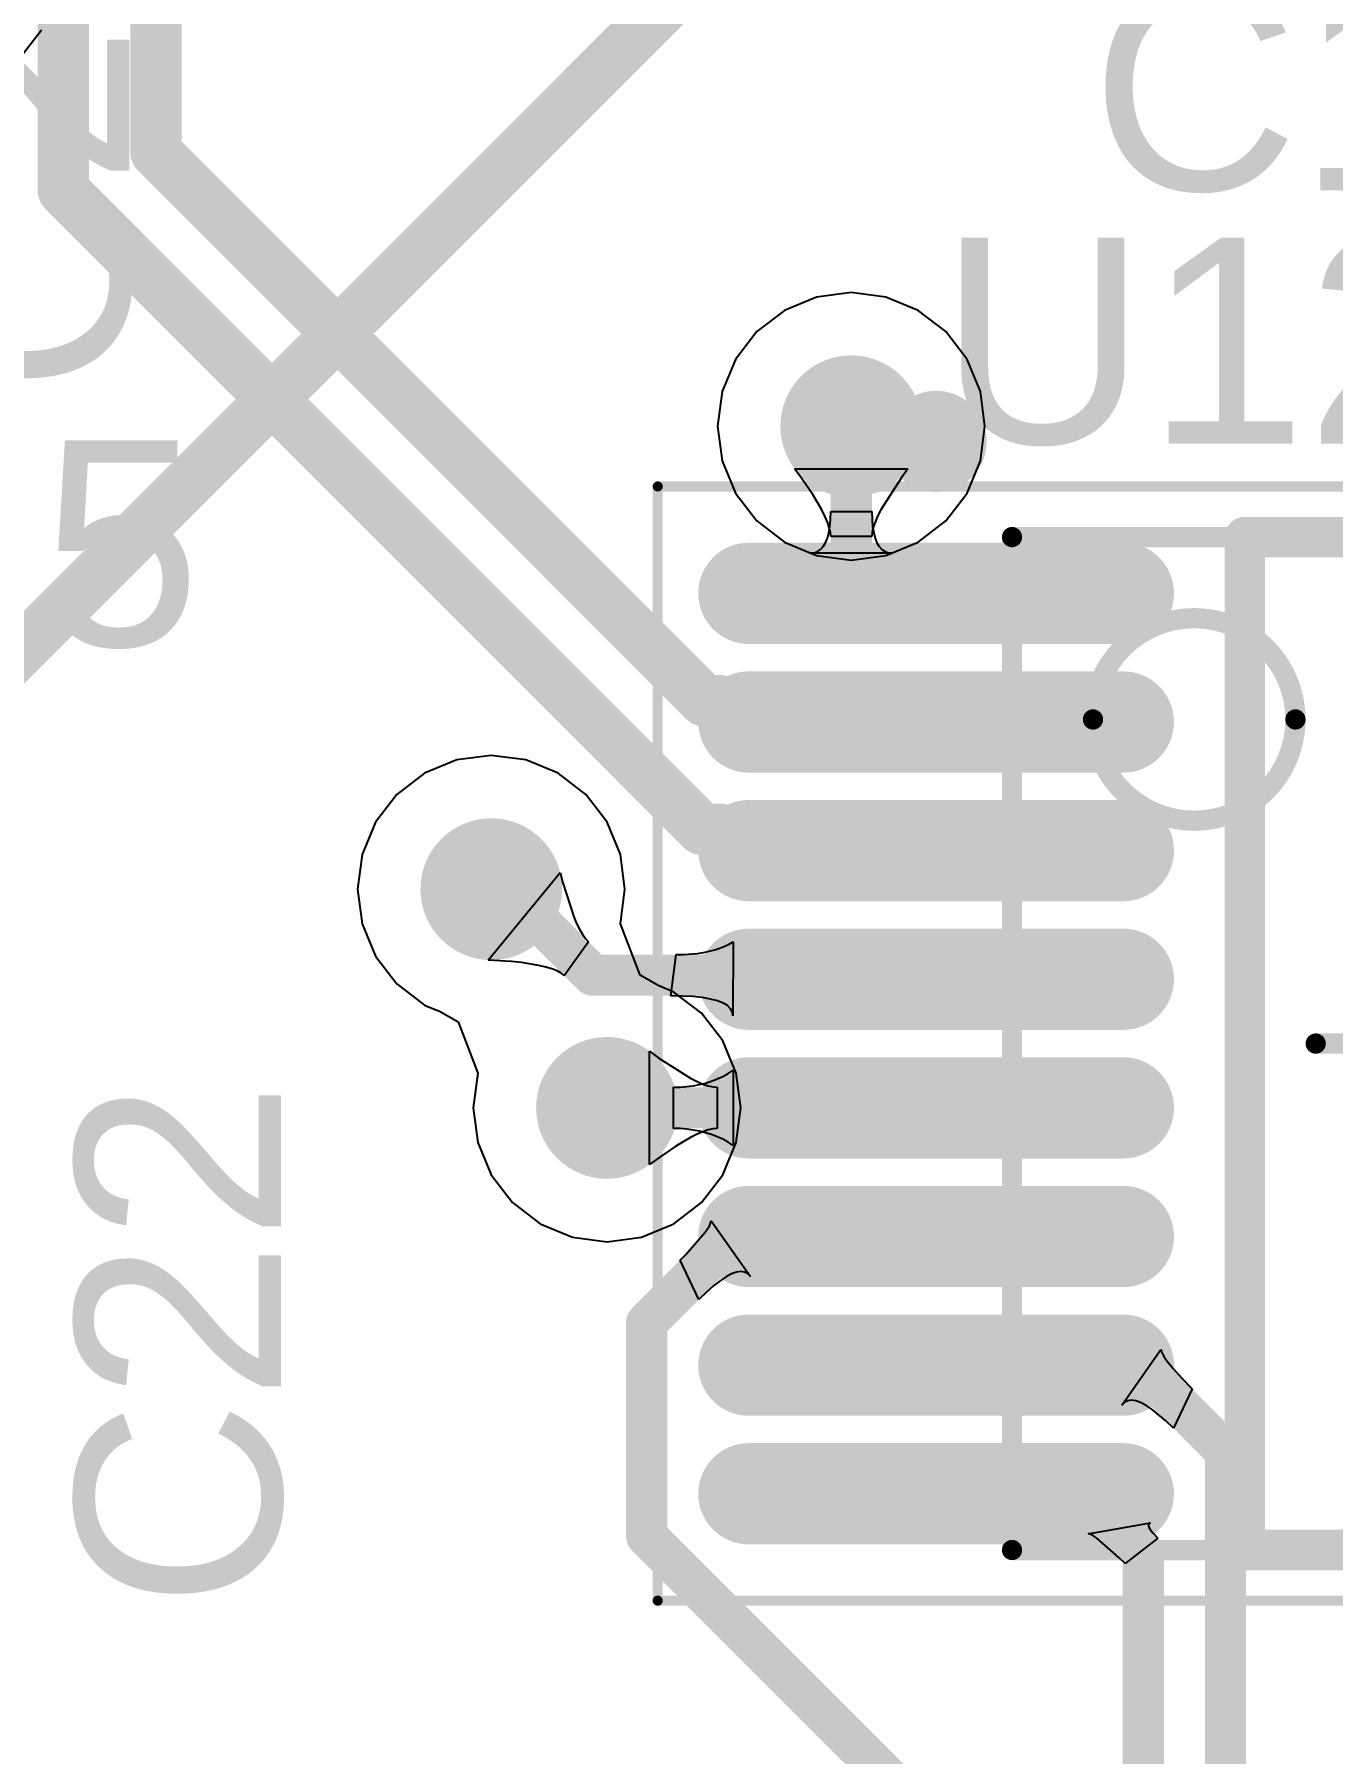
# Model space of a CAD drawing. Header units: inches. Extents: x -0.01 to 3.94, y -0.06 to 4.68.
# Drawn here: x 1.8811 to 2.1336, y 3.082 to 3.4161 of the extents above; entities that cross this region are included whole.
import ezdxf

# ---------------------------------------------------------------- set-up
doc = ezdxf.new("R2010")
doc.units = ezdxf.units.IN
doc.header["$MEASUREMENT"] = 0
for name, color, linetype in [('Bottom Layer', 5, 'Continuous'), ('Int1 -GND)', 16, 'Continuous'), ('Int2 -PWR)', 76, 'Continuous'), ('Top 3D Body', 56, 'Continuous'), ('Top Courtyard', 56, 'Continuous'), ('Top Layer', 1, 'Continuous'), ('Top Overlay', 2, 'Continuous'), ('Top Paste', 8, 'Continuous'), ('Top Solder', 216, 'Continuous'), ('Via Holes', 16, 'Continuous')]:
    doc.layers.add(name, color=color, linetype=linetype)
doc.styles.add('Arial', font='', dxfattribs={"height": 0.2})
doc.styles.get('Arial').set_extended_font_data('Arial')

# ---------------------------------------------------------------- blocks, each defined once
blk = doc.blocks.new('517EE8A2_9FD8_4174_996D_BDBF76CA3EEB_452')
at = {"layer": 'Top Layer'}
h = blk.add_hatch(color=1, dxfattribs=at)
edge = h.paths.add_edge_path()
edge.add_arc((-0.05709, 0.0875), 0.00787, 270, 450)
edge.add_line((-0.05709, 0.09537), (-0.12992, 0.09537))
edge.add_arc((-0.12992, 0.0875), 0.00787, 90, 270)
edge.add_line((-0.12992, 0.07963), (-0.05709, 0.07963))
h = blk.add_hatch(color=1, dxfattribs=at)
edge = h.paths.add_edge_path()
edge.add_arc((0.12992, 0.0875), 0.00787, 270, 450)
edge.add_line((0.12992, 0.09537), (0.05709, 0.09537))
edge.add_arc((0.05709, 0.0875), 0.00787, 90, 270)
edge.add_line((0.05709, 0.07963), (0.12992, 0.07963))
h = blk.add_hatch(color=1, dxfattribs=at)
edge = h.paths.add_edge_path()
edge.add_arc((-0.05709, 0.0625), 0.00787, 270, 450)
edge.add_line((-0.05709, 0.07037), (-0.12992, 0.07037))
edge.add_arc((-0.12992, 0.0625), 0.00787, 90, 270)
edge.add_line((-0.12992, 0.05463), (-0.05709, 0.05463))
h = blk.add_hatch(color=1, dxfattribs=at)
edge = h.paths.add_edge_path()
edge.add_arc((0.12992, 0.0625), 0.00787, 270, 450)
edge.add_line((0.12992, 0.07037), (0.05709, 0.07037))
edge.add_arc((0.05709, 0.0625), 0.00787, 90, 270)
edge.add_line((0.05709, 0.05463), (0.12992, 0.05463))
h = blk.add_hatch(color=1, dxfattribs=at)
edge = h.paths.add_edge_path()
edge.add_arc((-0.05709, 0.0375), 0.00787, 270, 450)
edge.add_line((-0.05709, 0.04537), (-0.12992, 0.04537))
edge.add_arc((-0.12992, 0.0375), 0.00787, 90, 270)
edge.add_line((-0.12992, 0.02963), (-0.05709, 0.02963))
h = blk.add_hatch(color=1, dxfattribs=at)
edge = h.paths.add_edge_path()
edge.add_arc((0.12992, 0.0375), 0.00787, 270, 450)
edge.add_line((0.12992, 0.04537), (0.05709, 0.04537))
edge.add_arc((0.05709, 0.0375), 0.00787, 90, 270)
edge.add_line((0.05709, 0.02963), (0.12992, 0.02963))
h = blk.add_hatch(color=1, dxfattribs=at)
edge = h.paths.add_edge_path()
edge.add_arc((-0.05709, 0.0125), 0.00787, 270, 450)
edge.add_line((-0.05709, 0.02037), (-0.12992, 0.02037))
edge.add_arc((-0.12992, 0.0125), 0.00787, 90, 270)
edge.add_line((-0.12992, 0.00463), (-0.05709, 0.00463))
h = blk.add_hatch(color=1, dxfattribs=at)
edge = h.paths.add_edge_path()
edge.add_arc((0.12992, 0.0125), 0.00787, 270, 450)
edge.add_line((0.12992, 0.02037), (0.05709, 0.02037))
edge.add_arc((0.05709, 0.0125), 0.00787, 90, 270)
edge.add_line((0.05709, 0.00463), (0.12992, 0.00463))
h = blk.add_hatch(color=1, dxfattribs=at)
edge = h.paths.add_edge_path()
edge.add_arc((-0.05709, -0.0125), 0.00787, 270, 450)
edge.add_line((-0.05709, -0.00463), (-0.12992, -0.00463))
edge.add_arc((-0.12992, -0.0125), 0.00787, 90, 270)
edge.add_line((-0.12992, -0.02037), (-0.05709, -0.02037))
h = blk.add_hatch(color=1, dxfattribs=at)
edge = h.paths.add_edge_path()
edge.add_arc((0.12992, -0.0125), 0.00787, 270, 450)
edge.add_line((0.12992, -0.00463), (0.05709, -0.00463))
edge.add_arc((0.05709, -0.0125), 0.00787, 90, 270)
edge.add_line((0.05709, -0.02037), (0.12992, -0.02037))
h = blk.add_hatch(color=1, dxfattribs=at)
edge = h.paths.add_edge_path()
edge.add_arc((-0.05709, -0.0375), 0.00787, 270, 450)
edge.add_line((-0.05709, -0.02963), (-0.12992, -0.02963))
edge.add_arc((-0.12992, -0.0375), 0.00787, 90, 270)
edge.add_line((-0.12992, -0.04537), (-0.05709, -0.04537))
h = blk.add_hatch(color=1, dxfattribs=at)
edge = h.paths.add_edge_path()
edge.add_arc((0.12992, -0.0375), 0.00787, 270, 450)
edge.add_line((0.12992, -0.02963), (0.05709, -0.02963))
edge.add_arc((0.05709, -0.0375), 0.00787, 90, 270)
edge.add_line((0.05709, -0.04537), (0.12992, -0.04537))
h = blk.add_hatch(color=1, dxfattribs=at)
edge = h.paths.add_edge_path()
edge.add_arc((-0.05709, -0.0625), 0.00787, 270, 450)
edge.add_line((-0.05709, -0.05463), (-0.12992, -0.05463))
edge.add_arc((-0.12992, -0.0625), 0.00787, 90, 270)
edge.add_line((-0.12992, -0.07037), (-0.05709, -0.07037))
h = blk.add_hatch(color=1, dxfattribs=at)
edge = h.paths.add_edge_path()
edge.add_arc((0.12992, -0.0625), 0.00787, 270, 450)
edge.add_line((0.12992, -0.05463), (0.05709, -0.05463))
edge.add_arc((0.05709, -0.0625), 0.00787, 90, 270)
edge.add_line((0.05709, -0.07037), (0.12992, -0.07037))
h = blk.add_hatch(color=1, dxfattribs=at)
edge = h.paths.add_edge_path()
edge.add_arc((-0.05709, -0.0875), 0.00787, 270, 450)
edge.add_line((-0.05709, -0.07963), (-0.12992, -0.07963))
edge.add_arc((-0.12992, -0.0875), 0.00787, 90, 270)
edge.add_line((-0.12992, -0.09537), (-0.05709, -0.09537))
h = blk.add_hatch(color=1, dxfattribs=at)
edge = h.paths.add_edge_path()
edge.add_arc((0.12992, -0.0875), 0.00787, 270, 450)
edge.add_line((0.12992, -0.07963), (0.05709, -0.07963))
edge.add_arc((0.05709, -0.0875), 0.00787, 90, 270)
edge.add_line((0.05709, -0.09537), (0.12992, -0.09537))
at = {"layer": 'Top Paste'}
h = blk.add_hatch(color=8, dxfattribs=at)
edge = h.paths.add_edge_path()
edge.add_arc((-0.05709, 0.0875), 0.00787, 270, 450)
edge.add_line((-0.05709, 0.09537), (-0.12992, 0.09537))
edge.add_arc((-0.12992, 0.0875), 0.00787, 90, 270)
edge.add_line((-0.12992, 0.07963), (-0.05709, 0.07963))
h = blk.add_hatch(color=8, dxfattribs=at)
edge = h.paths.add_edge_path()
edge.add_arc((0.12992, 0.0875), 0.00787, 270, 450)
edge.add_line((0.12992, 0.09537), (0.05709, 0.09537))
edge.add_arc((0.05709, 0.0875), 0.00787, 90, 270)
edge.add_line((0.05709, 0.07963), (0.12992, 0.07963))
h = blk.add_hatch(color=8, dxfattribs=at)
edge = h.paths.add_edge_path()
edge.add_arc((-0.05709, 0.0625), 0.00787, 270, 450)
edge.add_line((-0.05709, 0.07037), (-0.12992, 0.07037))
edge.add_arc((-0.12992, 0.0625), 0.00787, 90, 270)
edge.add_line((-0.12992, 0.05463), (-0.05709, 0.05463))
h = blk.add_hatch(color=8, dxfattribs=at)
edge = h.paths.add_edge_path()
edge.add_arc((0.12992, 0.0625), 0.00787, 270, 450)
edge.add_line((0.12992, 0.07037), (0.05709, 0.07037))
edge.add_arc((0.05709, 0.0625), 0.00787, 90, 270)
edge.add_line((0.05709, 0.05463), (0.12992, 0.05463))
h = blk.add_hatch(color=8, dxfattribs=at)
edge = h.paths.add_edge_path()
edge.add_arc((-0.05709, 0.0375), 0.00787, 270, 450)
edge.add_line((-0.05709, 0.04537), (-0.12992, 0.04537))
edge.add_arc((-0.12992, 0.0375), 0.00787, 90, 270)
edge.add_line((-0.12992, 0.02963), (-0.05709, 0.02963))
h = blk.add_hatch(color=8, dxfattribs=at)
edge = h.paths.add_edge_path()
edge.add_arc((0.12992, 0.0375), 0.00787, 270, 450)
edge.add_line((0.12992, 0.04537), (0.05709, 0.04537))
edge.add_arc((0.05709, 0.0375), 0.00787, 90, 270)
edge.add_line((0.05709, 0.02963), (0.12992, 0.02963))
h = blk.add_hatch(color=8, dxfattribs=at)
edge = h.paths.add_edge_path()
edge.add_arc((-0.05709, 0.0125), 0.00787, 270, 450)
edge.add_line((-0.05709, 0.02037), (-0.12992, 0.02037))
edge.add_arc((-0.12992, 0.0125), 0.00787, 90, 270)
edge.add_line((-0.12992, 0.00463), (-0.05709, 0.00463))
h = blk.add_hatch(color=8, dxfattribs=at)
edge = h.paths.add_edge_path()
edge.add_arc((0.12992, 0.0125), 0.00787, 270, 450)
edge.add_line((0.12992, 0.02037), (0.05709, 0.02037))
edge.add_arc((0.05709, 0.0125), 0.00787, 90, 270)
edge.add_line((0.05709, 0.00463), (0.12992, 0.00463))
h = blk.add_hatch(color=8, dxfattribs=at)
edge = h.paths.add_edge_path()
edge.add_arc((-0.05709, -0.0125), 0.00787, 270, 450)
edge.add_line((-0.05709, -0.00463), (-0.12992, -0.00463))
edge.add_arc((-0.12992, -0.0125), 0.00787, 90, 270)
edge.add_line((-0.12992, -0.02037), (-0.05709, -0.02037))
h = blk.add_hatch(color=8, dxfattribs=at)
edge = h.paths.add_edge_path()
edge.add_arc((0.12992, -0.0125), 0.00787, 270, 450)
edge.add_line((0.12992, -0.00463), (0.05709, -0.00463))
edge.add_arc((0.05709, -0.0125), 0.00787, 90, 270)
edge.add_line((0.05709, -0.02037), (0.12992, -0.02037))
h = blk.add_hatch(color=8, dxfattribs=at)
edge = h.paths.add_edge_path()
edge.add_arc((-0.05709, -0.0375), 0.00787, 270, 450)
edge.add_line((-0.05709, -0.02963), (-0.12992, -0.02963))
edge.add_arc((-0.12992, -0.0375), 0.00787, 90, 270)
edge.add_line((-0.12992, -0.04537), (-0.05709, -0.04537))
h = blk.add_hatch(color=8, dxfattribs=at)
edge = h.paths.add_edge_path()
edge.add_arc((0.12992, -0.0375), 0.00787, 270, 450)
edge.add_line((0.12992, -0.02963), (0.05709, -0.02963))
edge.add_arc((0.05709, -0.0375), 0.00787, 90, 270)
edge.add_line((0.05709, -0.04537), (0.12992, -0.04537))
h = blk.add_hatch(color=8, dxfattribs=at)
edge = h.paths.add_edge_path()
edge.add_arc((-0.05709, -0.0625), 0.00787, 270, 450)
edge.add_line((-0.05709, -0.05463), (-0.12992, -0.05463))
edge.add_arc((-0.12992, -0.0625), 0.00787, 90, 270)
edge.add_line((-0.12992, -0.07037), (-0.05709, -0.07037))
h = blk.add_hatch(color=8, dxfattribs=at)
edge = h.paths.add_edge_path()
edge.add_arc((0.12992, -0.0625), 0.00787, 270, 450)
edge.add_line((0.12992, -0.05463), (0.05709, -0.05463))
edge.add_arc((0.05709, -0.0625), 0.00787, 90, 270)
edge.add_line((0.05709, -0.07037), (0.12992, -0.07037))
h = blk.add_hatch(color=8, dxfattribs=at)
edge = h.paths.add_edge_path()
edge.add_arc((-0.05709, -0.0875), 0.00787, 270, 450)
edge.add_line((-0.05709, -0.07963), (-0.12992, -0.07963))
edge.add_arc((-0.12992, -0.0875), 0.00787, 90, 270)
edge.add_line((-0.12992, -0.09537), (-0.05709, -0.09537))
h = blk.add_hatch(color=8, dxfattribs=at)
edge = h.paths.add_edge_path()
edge.add_arc((0.12992, -0.0875), 0.00787, 270, 450)
edge.add_line((0.12992, -0.07963), (0.05709, -0.07963))
edge.add_arc((0.05709, -0.0875), 0.00787, 90, 270)
edge.add_line((0.05709, -0.09537), (0.12992, -0.09537))
at = {"layer": 'Top Solder'}
h = blk.add_hatch(color=216, dxfattribs=at)
edge = h.paths.add_edge_path()
edge.add_arc((-0.05709, 0.0875), 0.00984, 270, 450)
edge.add_line((-0.05709, 0.09734), (-0.12992, 0.09734))
edge.add_arc((-0.12992, 0.0875), 0.00984, 90, 270)
edge.add_line((-0.12992, 0.07766), (-0.05709, 0.07766))
h = blk.add_hatch(color=216, dxfattribs=at)
edge = h.paths.add_edge_path()
edge.add_arc((0.12992, 0.0875), 0.00984, 270, 450)
edge.add_line((0.12992, 0.09734), (0.05709, 0.09734))
edge.add_arc((0.05709, 0.0875), 0.00984, 90, 270)
edge.add_line((0.05709, 0.07766), (0.12992, 0.07766))
h = blk.add_hatch(color=216, dxfattribs=at)
edge = h.paths.add_edge_path()
edge.add_arc((-0.05709, 0.0625), 0.00984, 270, 450)
edge.add_line((-0.05709, 0.07234), (-0.12992, 0.07234))
edge.add_arc((-0.12992, 0.0625), 0.00984, 90, 270)
edge.add_line((-0.12992, 0.05266), (-0.05709, 0.05266))
h = blk.add_hatch(color=216, dxfattribs=at)
edge = h.paths.add_edge_path()
edge.add_arc((0.12992, 0.0625), 0.00984, 270, 450)
edge.add_line((0.12992, 0.07234), (0.05709, 0.07234))
edge.add_arc((0.05709, 0.0625), 0.00984, 90, 270)
edge.add_line((0.05709, 0.05266), (0.12992, 0.05266))
h = blk.add_hatch(color=216, dxfattribs=at)
edge = h.paths.add_edge_path()
edge.add_arc((-0.05709, 0.0375), 0.00984, 270, 450)
edge.add_line((-0.05709, 0.04734), (-0.12992, 0.04734))
edge.add_arc((-0.12992, 0.0375), 0.00984, 90, 270)
edge.add_line((-0.12992, 0.02766), (-0.05709, 0.02766))
h = blk.add_hatch(color=216, dxfattribs=at)
edge = h.paths.add_edge_path()
edge.add_arc((0.12992, 0.0375), 0.00984, 270, 450)
edge.add_line((0.12992, 0.04734), (0.05709, 0.04734))
edge.add_arc((0.05709, 0.0375), 0.00984, 90, 270)
edge.add_line((0.05709, 0.02766), (0.12992, 0.02766))
h = blk.add_hatch(color=216, dxfattribs=at)
edge = h.paths.add_edge_path()
edge.add_arc((-0.05709, 0.0125), 0.00984, 270, 450)
edge.add_line((-0.05709, 0.02234), (-0.12992, 0.02234))
edge.add_arc((-0.12992, 0.0125), 0.00984, 90, 270)
edge.add_line((-0.12992, 0.00266), (-0.05709, 0.00266))
h = blk.add_hatch(color=216, dxfattribs=at)
edge = h.paths.add_edge_path()
edge.add_arc((0.12992, 0.0125), 0.00984, 270, 450)
edge.add_line((0.12992, 0.02234), (0.05709, 0.02234))
edge.add_arc((0.05709, 0.0125), 0.00984, 90, 270)
edge.add_line((0.05709, 0.00266), (0.12992, 0.00266))
h = blk.add_hatch(color=216, dxfattribs=at)
edge = h.paths.add_edge_path()
edge.add_arc((-0.05709, -0.0125), 0.00984, 270, 450)
edge.add_line((-0.05709, -0.00266), (-0.12992, -0.00266))
edge.add_arc((-0.12992, -0.0125), 0.00984, 90, 270)
edge.add_line((-0.12992, -0.02234), (-0.05709, -0.02234))
h = blk.add_hatch(color=216, dxfattribs=at)
edge = h.paths.add_edge_path()
edge.add_arc((0.12992, -0.0125), 0.00984, 270, 450)
edge.add_line((0.12992, -0.00266), (0.05709, -0.00266))
edge.add_arc((0.05709, -0.0125), 0.00984, 90, 270)
edge.add_line((0.05709, -0.02234), (0.12992, -0.02234))
h = blk.add_hatch(color=216, dxfattribs=at)
edge = h.paths.add_edge_path()
edge.add_arc((-0.05709, -0.0375), 0.00984, 270, 450)
edge.add_line((-0.05709, -0.02766), (-0.12992, -0.02766))
edge.add_arc((-0.12992, -0.0375), 0.00984, 90, 270)
edge.add_line((-0.12992, -0.04734), (-0.05709, -0.04734))
h = blk.add_hatch(color=216, dxfattribs=at)
edge = h.paths.add_edge_path()
edge.add_arc((0.12992, -0.0375), 0.00984, 270, 450)
edge.add_line((0.12992, -0.02766), (0.05709, -0.02766))
edge.add_arc((0.05709, -0.0375), 0.00984, 90, 270)
edge.add_line((0.05709, -0.04734), (0.12992, -0.04734))
h = blk.add_hatch(color=216, dxfattribs=at)
edge = h.paths.add_edge_path()
edge.add_arc((-0.05709, -0.0625), 0.00984, 270, 450)
edge.add_line((-0.05709, -0.05266), (-0.12992, -0.05266))
edge.add_arc((-0.12992, -0.0625), 0.00984, 90, 270)
edge.add_line((-0.12992, -0.07234), (-0.05709, -0.07234))
h = blk.add_hatch(color=216, dxfattribs=at)
edge = h.paths.add_edge_path()
edge.add_arc((0.12992, -0.0625), 0.00984, 270, 450)
edge.add_line((0.12992, -0.05266), (0.05709, -0.05266))
edge.add_arc((0.05709, -0.0625), 0.00984, 90, 270)
edge.add_line((0.05709, -0.07234), (0.12992, -0.07234))
h = blk.add_hatch(color=216, dxfattribs=at)
edge = h.paths.add_edge_path()
edge.add_arc((-0.05709, -0.0875), 0.00984, 270, 450)
edge.add_line((-0.05709, -0.07766), (-0.12992, -0.07766))
edge.add_arc((-0.12992, -0.0875), 0.00984, 90, 270)
edge.add_line((-0.12992, -0.09734), (-0.05709, -0.09734))
h = blk.add_hatch(color=216, dxfattribs=at)
edge = h.paths.add_edge_path()
edge.add_arc((0.12992, -0.0875), 0.00984, 270, 450)
edge.add_line((0.12992, -0.07766), (0.05709, -0.07766))
edge.add_arc((0.05709, -0.0875), 0.00984, 90, 270)
edge.add_line((0.05709, -0.09734), (0.12992, -0.09734))
at = {"layer": 'Top 3D Body'}
for points in [[(-0.07874, 0.09843, 0.00394, 0.00394, 0), (0.07874, 0.09843, 0.00394, 0.00394, 0)], [(-0.07874, -0.09843, 0.00394, 0.00394, 0), (-0.07874, 0.09843, 0.00394, 0.00394, 0)], [(0.07874, -0.09843, 0.00394, 0.00394, 0), (0.07874, 0.09843, 0.00394, 0.00394, 0)], [(-0.07874, -0.09843, 0.00394, 0.00394, 0), (0.07874, -0.09843, 0.00394, 0.00394, 0)]]:
    blk.add_lwpolyline(points, format="xyseb", dxfattribs=at)
for points in [[(-0.07972, 0.09843, 0.00197, 0.00197, 1), (-0.07776, 0.09843, 0.00197, 0.00197, 1)], [(-0.07972, 0.09843, 0.00197, 0.00197, 1), (-0.07776, 0.09843, 0.00197, 0.00197, 1)], [(0.07776, 0.09843, 0.00197, 0.00197, 1), (0.07972, 0.09843, 0.00197, 0.00197, 1)], [(0.07776, 0.09843, 0.00197, 0.00197, 1), (0.07972, 0.09843, 0.00197, 0.00197, 1)], [(-0.02362, 0.06299, 0.00394, 0.00394, 1), (-0.06299, 0.06299, 0.00394, 0.00394, 1)], [(-0.06398, 0.06299, 0.00197, 0.00197, 1), (-0.06201, 0.06299, 0.00197, 0.00197, 1)], [(-0.02461, 0.06299, 0.00197, 0.00197, 1), (-0.02264, 0.06299, 0.00197, 0.00197, 1)], [(-0.07972, -0.09843, 0.00197, 0.00197, 1), (-0.07776, -0.09843, 0.00197, 0.00197, 1)], [(-0.07972, -0.09843, 0.00197, 0.00197, 1), (-0.07776, -0.09843, 0.00197, 0.00197, 1)], [(0.07776, -0.09843, 0.00197, 0.00197, 1), (0.07972, -0.09843, 0.00197, 0.00197, 1)], [(0.07776, -0.09843, 0.00197, 0.00197, 1), (0.07972, -0.09843, 0.00197, 0.00197, 1)]]:
    blk.add_lwpolyline(points, format="xyseb", close=True, dxfattribs=at)
at = {"layer": 'Top Courtyard'}
for points in [[(-0.14764, 0.10827, 0.00197, 0.00197, 0), (0.14764, 0.10827, 0.00197, 0.00197, 0)], [(-0.14764, -0.10827, 0.00197, 0.00197, 0), (-0.14764, 0.10827, 0.00197, 0.00197, 0)], [(0.14764, -0.10827, 0.00197, 0.00197, 0), (0.14764, 0.10827, 0.00197, 0.00197, 0)], [(0, -0.01969, 0.00394, 0.00394, 0), (0, 0.01968, 0.00394, 0.00394, 0)], [(-0.01968, 0, 0.00394, 0.00394, 0), (0.01969, 0, 0.00394, 0.00394, 0)], [(-0.14764, -0.10827, 0.00197, 0.00197, 0), (0.14764, -0.10827, 0.00197, 0.00197, 0)]]:
    blk.add_lwpolyline(points, format="xyseb", dxfattribs=at)
for points in [[(-0.14813, 0.10827, 0.000984, 0.000984, 1), (-0.14715, 0.10827, 0.000984, 0.000984, 1)], [(-0.14813, 0.10827, 0.000984, 0.000984, 1), (-0.14715, 0.10827, 0.000984, 0.000984, 1)], [(0.14715, 0.10827, 0.000984, 0.000984, 1), (0.14813, 0.10827, 0.000984, 0.000984, 1)], [(0.14715, 0.10827, 0.000984, 0.000984, 1), (0.14813, 0.10827, 0.000984, 0.000984, 1)], [(-0.00098, 0.01968, 0.00197, 0.00197, 1), (0.00098, 0.01968, 0.00197, 0.00197, 1)], [(-0.02067, 0, 0.00197, 0.00197, 1), (-0.0187, 0, 0.00197, 0.00197, 1)], [(0.0187, 0, 0.00197, 0.00197, 1), (0.02067, 0, 0.00197, 0.00197, 1)], [(-0.00098, -0.01969, 0.00197, 0.00197, 1), (0.00098, -0.01969, 0.00197, 0.00197, 1)], [(-0.14813, -0.10827, 0.000984, 0.000984, 1), (-0.14715, -0.10827, 0.000984, 0.000984, 1)], [(-0.14813, -0.10827, 0.000984, 0.000984, 1), (-0.14715, -0.10827, 0.000984, 0.000984, 1)], [(0.14715, -0.10827, 0.000984, 0.000984, 1), (0.14813, -0.10827, 0.000984, 0.000984, 1)], [(0.14715, -0.10827, 0.000984, 0.000984, 1), (0.14813, -0.10827, 0.000984, 0.000984, 1)]]:
    blk.add_lwpolyline(points, format="xyseb", close=True, dxfattribs=at)
at = {"layer": 'Top Overlay'}
for points in [[(-0.08858, 0.11703, 0.00984, 0.00984, 1), (-0.09843, 0.11703, 0.00984, 0.00984, 1)], [(-0.10089, 0.11703, 0.00492, 0.00492, 1), (-0.09596, 0.11703, 0.00492, 0.00492, 1)], [(-0.09104, 0.11703, 0.00492, 0.00492, 1), (-0.08612, 0.11703, 0.00492, 0.00492, 1)], [(-0.03543, 0.09843, 0.00394, 0.00394, 1), (-0.0315, 0.09843, 0.00394, 0.00394, 1)], [(-0.03543, 0.09843, 0.00394, 0.00394, 1), (-0.0315, 0.09843, 0.00394, 0.00394, 1)], [(0.0315, 0.09843, 0.00394, 0.00394, 1), (0.03543, 0.09843, 0.00394, 0.00394, 1)], [(0.0315, 0.09843, 0.00394, 0.00394, 1), (0.03543, 0.09843, 0.00394, 0.00394, 1)], [(-0.03543, -0.09843, 0.00394, 0.00394, 1), (-0.0315, -0.09843, 0.00394, 0.00394, 1)], [(-0.03543, -0.09843, 0.00394, 0.00394, 1), (-0.0315, -0.09843, 0.00394, 0.00394, 1)], [(0.0315, -0.09843, 0.00394, 0.00394, 1), (0.03543, -0.09843, 0.00394, 0.00394, 1)], [(0.0315, -0.09843, 0.00394, 0.00394, 1), (0.03543, -0.09843, 0.00394, 0.00394, 1)]]:
    blk.add_lwpolyline(points, format="xyseb", close=True, dxfattribs=at)
for points in [[(-0.03346, 0.09843, 0.00787, 0.00787, 0), (0.03346, 0.09843, 0.00787, 0.00787, 0)], [(-0.03346, -0.09843, 0.00787, 0.00787, 0), (-0.03346, 0.09843, 0.00787, 0.00787, 0)], [(0.03346, -0.09843, 0.00787, 0.00787, 0), (0.03346, 0.09843, 0.00787, 0.00787, 0)], [(-0.03346, -0.09843, 0.00787, 0.00787, 0), (0.03346, -0.09843, 0.00787, 0.00787, 0)]]:
    blk.add_lwpolyline(points, format="xyseb", dxfattribs=at)

msp = doc.modelspace()

# ---------------------------------------------------------------- hatches: boundary and pattern name
at = {"layer": 'Bottom Layer'}
h = msp.add_hatch(color=5, dxfattribs=at)
edge = h.paths.add_edge_path()
edge.add_arc((2.04, 3.33997), 0.01378, 0, 360)
h = msp.add_hatch(color=5, dxfattribs=at)
edge = h.paths.add_edge_path()
edge.add_arc((1.97, 3.25), 0.01378, 0, 360)
h = msp.add_hatch(color=5, dxfattribs=at)
edge = h.paths.add_edge_path()
edge.add_arc((1.9925, 3.2075), 0.01378, 0, 360)
at = {"layer": 'Int1 -GND)'}
h = msp.add_hatch(color=7, dxfattribs=at)
edge = h.paths.add_edge_path()
edge.add_arc((2.04, 3.33997), 0.01378, 0, 360)
h = msp.add_hatch(color=7, dxfattribs=at)
edge = h.paths.add_edge_path()
edge.add_arc((1.97, 3.25), 0.01378, 0, 360)
h = msp.add_hatch(color=7, dxfattribs=at)
edge = h.paths.add_edge_path()
edge.add_arc((1.9925, 3.2075), 0.01378, 0, 360)
at = {"layer": 'Int2 -PWR)'}
h = msp.add_hatch(color=7, dxfattribs=at)
edge = h.paths.add_edge_path()
edge.add_arc((2.04, 3.33997), 0.01378, 0, 360)
h = msp.add_hatch(color=7, dxfattribs=at)
edge = h.paths.add_edge_path()
edge.add_arc((1.97, 3.25), 0.01378, 0, 360)
h = msp.add_hatch(color=7, dxfattribs=at)
edge = h.paths.add_edge_path()
edge.add_arc((1.9925, 3.2075), 0.01378, 0, 360)
at = {"layer": 'Top Layer'}
h = msp.add_hatch(color=1, dxfattribs=at)
edge = h.paths.add_edge_path()
edge.add_arc((2.04, 3.33997), 0.01378, 0, 360)
h = msp.add_hatch(color=1, dxfattribs=at)
edge = h.paths.add_edge_path()
edge.add_arc((1.97, 3.25), 0.01378, 0, 360)
h = msp.add_hatch(color=1, dxfattribs=at)
edge = h.paths.add_edge_path()
edge.add_arc((1.9925, 3.2075), 0.01378, 0, 360)
at = {"layer": 'Via Holes'}
h = msp.add_hatch(color=7, dxfattribs=at)
edge = h.paths.add_edge_path()
edge.add_arc((2.04, 3.33997), 0.00689, 0, 360)
h = msp.add_hatch(color=7, dxfattribs=at)
edge = h.paths.add_edge_path()
edge.add_arc((1.97, 3.25), 0.00689, 0, 360)
h = msp.add_hatch(color=7, dxfattribs=at)
edge = h.paths.add_edge_path()
edge.add_arc((1.9925, 3.2075), 0.00689, 0, 360)

# ---------------------------------------------------------------- linework, layer by layer
at = {"layer": 'Bottom Layer'}
msp.add_lwpolyline([(1.74, 3.15787, 0.01, 0.01, 0), (2.05, 3.46787, 0.01, 0.01, 0)], format="xyseb", dxfattribs=at)
at = {"layer": 'Int1 -GND)'}
msp.add_line((1.87839, 3.41161), (1.88252, 3.417), dxfattribs=at)
at = {"layer": 'Int2 -PWR)'}
for p, q in [((2.03327, 3.36509), (2.027, 3.36249)), ((2.04, 3.36597), (2.03327, 3.36509)), ((2.04673, 3.36509), (2.04, 3.36597)), ((2.053, 3.36249), (2.04673, 3.36509)), ((2.027, 3.36249), (2.02161, 3.35836)), ((2.05839, 3.35836), (2.053, 3.36249)), ((2.02161, 3.35836), (2.01748, 3.35297)), ((2.06252, 3.35297), (2.05839, 3.35836)), ((2.01748, 3.35297), (2.01488, 3.3467)), ((2.06512, 3.3467), (2.06252, 3.35297)), ((2.01488, 3.3467), (2.014, 3.33997)), ((2.066, 3.33997), (2.06512, 3.3467)), ((2.014, 3.33997), (2.01488, 3.33324)), ((2.06512, 3.33324), (2.066, 3.33997)), ((2.01488, 3.33324), (2.01748, 3.32697)), ((2.06252, 3.32697), (2.06512, 3.33324)), ((2.01748, 3.32697), (2.02161, 3.32159)), ((2.05839, 3.32159), (2.06252, 3.32697)), ((2.02161, 3.32159), (2.027, 3.31745)), ((2.053, 3.31745), (2.05839, 3.32159)), ((2.027, 3.31745), (2.03327, 3.31486)), ((2.03327, 3.31486), (2.04, 3.31397)), ((2.04, 3.31397), (2.04673, 3.31486)), ((2.04673, 3.31486), (2.053, 3.31745)), ((1.96327, 3.27512), (1.957, 3.27252)), ((1.97, 3.276), (1.96327, 3.27512)), ((1.97673, 3.27512), (1.97, 3.276)), ((1.983, 3.27252), (1.97673, 3.27512)), ((1.957, 3.27252), (1.95161, 3.26839)), ((1.98839, 3.26839), (1.983, 3.27252)), ((1.95161, 3.26839), (1.94748, 3.263)), ((1.99252, 3.263), (1.98839, 3.26839)), ((1.94748, 3.263), (1.94488, 3.25673)), ((1.99512, 3.25673), (1.99252, 3.263)), ((1.94488, 3.25673), (1.944, 3.25)), ((1.996, 3.25), (1.99512, 3.25673)), ((1.944, 3.25), (1.94488, 3.24327)), ((1.99512, 3.24327), (1.996, 3.25)), ((1.94488, 3.24327), (1.94748, 3.237)), ((1.99897, 3.23329), (1.99512, 3.24327)), ((1.94748, 3.237), (1.95161, 3.23161)), ((1.95161, 3.23161), (1.957, 3.22748)), ((2.00246, 3.23128), (1.99897, 3.23329)), ((2.0055, 3.23002), (2.00246, 3.23128)), ((2.01089, 3.22589), (2.0055, 3.23002)), ((1.957, 3.22748), (1.96004, 3.22622)), ((1.96004, 3.22622), (1.96353, 3.22421)), ((2.01502, 3.2205), (2.01089, 3.22589)), ((1.96353, 3.22421), (1.96738, 3.21423)), ((2.01762, 3.21423), (2.01502, 3.2205)), ((1.96738, 3.21423), (1.9665, 3.2075)), ((2.0185, 3.2075), (2.01762, 3.21423)), ((1.9665, 3.2075), (1.96738, 3.20077)), ((2.01762, 3.20077), (2.0185, 3.2075)), ((1.96738, 3.20077), (1.96998, 3.1945)), ((2.01502, 3.1945), (2.01762, 3.20077)), ((1.96998, 3.1945), (1.97411, 3.18911)), ((2.01089, 3.18911), (2.01502, 3.1945)), ((1.97411, 3.18911), (1.9795, 3.18498)), ((2.0055, 3.18498), (2.01089, 3.18911)), ((1.9795, 3.18498), (1.98577, 3.18238)), ((1.99923, 3.18238), (2.0055, 3.18498)), ((1.98577, 3.18238), (1.9925, 3.1815)), ((1.9925, 3.1815), (1.99923, 3.18238))]:
    msp.add_line(p, q, dxfattribs=at)
at = {"layer": 'Top Layer'}
for p, q in [((2.03031, 3.32988), (2.02898, 3.3317)), ((2.02898, 3.3317), (2.05102, 3.3317)), ((2.05102, 3.3317), (2.04969, 3.32988)), ((2.03256, 3.32659), (2.03031, 3.32988)), ((2.04969, 3.32988), (2.04575, 3.32373)), ((2.03425, 3.32373), (2.03256, 3.32659)), ((2.03488, 3.32247), (2.03425, 3.32373)), ((2.03537, 3.32131), (2.03488, 3.32247)), ((2.03572, 3.32027), (2.03537, 3.32131)), ((2.03584, 3.32048), (2.03596, 3.32186)), ((2.03596, 3.32186), (2.036, 3.32341)), ((2.036, 3.32341), (2.044, 3.32341)), ((2.044, 3.32341), (2.04404, 3.32186)), ((2.04404, 3.32186), (2.04416, 3.32048)), ((2.04463, 3.32131), (2.04428, 3.32027)), ((2.04512, 3.32247), (2.04463, 3.32131)), ((2.04575, 3.32373), (2.04512, 3.32247)), ((2.035, 3.31732), (2.03536, 3.31821)), ((2.03536, 3.31821), (2.03564, 3.31926)), ((2.03564, 3.31926), (2.03584, 3.32048)), ((2.03593, 3.31934), (2.03572, 3.32027)), ((2.036, 3.31852), (2.03593, 3.31934)), ((2.044, 3.31852), (2.036, 3.31852)), ((2.04407, 3.31934), (2.044, 3.31852)), ((2.04428, 3.32027), (2.04407, 3.31934)), ((2.04416, 3.32048), (2.04436, 3.31926)), ((2.04436, 3.31926), (2.04464, 3.31821)), ((2.04464, 3.31821), (2.045, 3.31732)), ((2.032, 3.31529), (2.03276, 3.31537)), ((2.048, 3.31529), (2.032, 3.31529)), ((2.03276, 3.31537), (2.03344, 3.31561)), ((2.03344, 3.31561), (2.03404, 3.31602)), ((2.03404, 3.31602), (2.03456, 3.31659)), ((2.03456, 3.31659), (2.035, 3.31732)), ((2.045, 3.31732), (2.04544, 3.31659)), ((2.04544, 3.31659), (2.04596, 3.31602)), ((2.04596, 3.31602), (2.04656, 3.31561)), ((2.04656, 3.31561), (2.04724, 3.31537)), ((2.04724, 3.31537), (2.048, 3.31529)), ((1.96939, 3.23623), (1.98339, 3.25325)), ((1.98339, 3.25325), (1.98391, 3.25122)), ((1.98391, 3.25122), (1.98605, 3.24462)), ((1.98605, 3.24462), (1.9866, 3.24334)), ((1.9866, 3.24334), (1.98717, 3.24222)), ((1.98717, 3.24222), (1.98774, 3.24125)), ((1.98774, 3.24125), (1.98832, 3.24043)), ((1.98891, 3.23977), (1.98418, 3.23318)), ((1.98832, 3.24043), (1.98891, 3.23977)), ((2.01002, 3.23751), (2.01124, 3.23768)), ((2.01124, 3.23768), (2.01346, 3.23819)), ((2.01346, 3.23819), (2.01447, 3.23852)), ((2.01447, 3.23852), (2.0154, 3.2389)), ((2.0154, 3.2389), (2.01626, 3.23932)), ((2.01626, 3.23932), (2.01705, 3.2398)), ((2.01705, 3.2398), (2.01699, 3.22538)), ((1.97391, 3.23594), (1.96939, 3.23623)), ((1.97588, 3.23573), (1.97391, 3.23594)), ((1.97923, 3.2352), (1.97588, 3.23573)), ((1.98061, 3.23488), (1.97923, 3.2352)), ((1.98179, 3.23451), (1.98061, 3.23488)), ((1.98278, 3.23411), (1.98179, 3.23451)), ((2.0049, 3.22928), (2.00595, 3.23728)), ((2.00595, 3.23728), (2.00738, 3.2373)), ((2.00738, 3.2373), (2.01002, 3.23751)), ((1.98358, 3.23366), (1.98278, 3.23411)), ((1.98418, 3.23318), (1.98358, 3.23366)), ((2.00926, 3.22912), (2.0049, 3.22928)), ((2.01108, 3.22893), (2.00926, 3.22912)), ((2.01265, 3.22866), (2.01108, 3.22893)), ((2.01398, 3.2283), (2.01265, 3.22866)), ((2.01507, 3.22788), (2.01398, 3.2283)), ((2.01591, 3.22737), (2.01507, 3.22788)), ((2.01652, 3.22678), (2.01591, 3.22737)), ((2.01688, 3.22612), (2.01652, 3.22678)), ((2.01699, 3.22538), (2.01688, 3.22612)), ((2.00077, 3.19648), (2.00077, 3.21852)), ((2.00077, 3.21852), (2.00259, 3.21719)), ((2.00259, 3.21719), (2.00874, 3.21325)), ((2.01605, 3.21418), (2.01705, 3.2148)), ((2.01705, 3.2148), (2.01705, 3.2002)), ((2.00543, 3.2115), (2.00674, 3.21153)), ((2.00543, 3.2035), (2.00543, 3.2115)), ((2.00674, 3.21153), (2.00928, 3.2118)), ((2.00874, 3.21325), (2.01001, 3.21262)), ((2.00928, 3.2118), (2.01049, 3.21203)), ((2.01001, 3.21262), (2.01116, 3.21213)), ((2.01049, 3.21203), (2.01167, 3.21233)), ((2.01116, 3.21213), (2.0122, 3.21178)), ((2.01167, 3.21233), (2.01282, 3.21269)), ((2.0122, 3.21178), (2.01313, 3.21157)), ((2.01282, 3.21269), (2.01393, 3.21312)), ((2.01313, 3.21157), (2.01395, 3.2115)), ((2.01393, 3.21312), (2.01501, 3.21361)), ((2.01395, 3.2115), (2.01395, 3.2035)), ((2.01501, 3.21361), (2.01605, 3.21418)), ((2.00674, 3.20347), (2.00543, 3.2035)), ((2.00874, 3.20175), (2.00589, 3.20006)), ((2.00803, 3.20337), (2.00674, 3.20347)), ((2.00928, 3.2032), (2.00803, 3.20337)), ((2.01001, 3.20238), (2.00874, 3.20175)), ((2.01049, 3.20297), (2.00928, 3.2032)), ((2.01116, 3.20287), (2.01001, 3.20238)), ((2.01167, 3.20267), (2.01049, 3.20297)), ((2.0122, 3.20322), (2.01116, 3.20287)), ((2.01282, 3.20231), (2.01167, 3.20267)), ((2.01313, 3.20343), (2.0122, 3.20322)), ((2.01393, 3.20188), (2.01282, 3.20231)), ((2.01395, 3.2035), (2.01313, 3.20343)), ((2.01501, 3.20139), (2.01393, 3.20188)), ((2.01605, 3.20082), (2.01501, 3.20139)), ((2.00259, 3.19782), (2.00077, 3.19648)), ((2.00589, 3.20006), (2.00259, 3.19782)), ((2.01705, 3.2002), (2.01605, 3.20082)), ((2.01207, 3.18402), (2.01241, 3.1846)), ((2.01241, 3.1846), (2.01264, 3.1851)), ((2.01264, 3.1851), (2.01277, 3.18553)), ((2.01277, 3.18553), (2.02038, 3.17471)), ((2.00781, 3.17901), (2.01162, 3.18337)), ((2.01162, 3.18337), (2.01207, 3.18402)), ((2.00673, 3.17791), (2.00781, 3.17901)), ((2.01036, 3.17023), (2.00673, 3.17791)), ((2.01568, 3.17466), (2.01451, 3.17388)), ((2.01673, 3.17522), (2.01568, 3.17466)), ((2.01768, 3.17556), (2.01673, 3.17522)), ((2.01852, 3.17568), (2.01768, 3.17556)), ((2.01925, 3.17557), (2.01852, 3.17568)), ((2.01987, 3.17525), (2.01925, 3.17557)), ((2.02038, 3.17471), (2.01987, 3.17525)), ((2.01185, 3.17167), (2.01036, 3.17023)), ((2.01324, 3.17289), (2.01185, 3.17167)), ((2.01451, 3.17388), (2.01324, 3.17289)), ((2.09261, 3.14971), (2.10022, 3.16053)), ((2.10022, 3.16053), (2.10035, 3.1601)), ((2.10035, 3.1601), (2.10058, 3.1596)), ((2.10058, 3.1596), (2.10092, 3.15902)), ((2.10092, 3.15902), (2.10137, 3.15837)), ((2.10137, 3.15837), (2.10258, 3.15685)), ((2.10258, 3.15685), (2.10421, 3.15503)), ((2.10421, 3.15503), (2.10626, 3.15291)), ((2.10626, 3.15291), (2.10263, 3.14523)), ((2.09312, 3.15025), (2.09261, 3.14971)), ((2.09374, 3.15057), (2.09312, 3.15025)), ((2.09447, 3.15068), (2.09374, 3.15057)), ((2.09531, 3.15056), (2.09447, 3.15068)), ((2.09626, 3.15022), (2.09531, 3.15056)), ((2.09732, 3.14966), (2.09626, 3.15022)), ((2.09848, 3.14888), (2.09732, 3.14966)), ((2.10114, 3.14667), (2.09848, 3.14888)), ((2.10263, 3.14523), (2.10114, 3.14667)), ((2.08604, 3.12471), (2.09821, 3.12686)), ((2.08633, 3.12469), (2.08604, 3.12471)), ((2.08671, 3.12455), (2.08633, 3.12469)), ((2.08719, 3.12428), (2.08671, 3.12455)), ((2.08777, 3.12389), (2.08719, 3.12428)), ((2.09784, 3.12666), (2.09777, 3.12649)), ((2.09777, 3.12649), (2.09779, 3.12627)), ((2.09779, 3.12627), (2.09789, 3.12599)), ((2.09798, 3.12679), (2.09784, 3.12666)), ((2.09789, 3.12599), (2.09807, 3.12567)), ((2.09821, 3.12686), (2.09798, 3.12679)), ((2.09807, 3.12567), (2.09834, 3.1253)), ((2.09834, 3.1253), (2.09868, 3.12487)), ((2.09868, 3.12487), (2.09962, 3.12388)), ((2.09209, 3.12007), (2.08777, 3.12389)), ((2.09962, 3.12388), (2.09324, 3.11894)), ((2.09324, 3.11894), (2.09209, 3.12007))]:
    msp.add_line(p, q, dxfattribs=at)
for points in [[(1.90478, 3.39328, 0.01, 0.01, 0), (1.90478, 3.60091, 0.01, 0.01, 0)], [(1.88678, 3.38582, 0.01, 0.01, 0), (1.88678, 3.59346, 0.01, 0.01, 0)], [(1.90478, 3.39328, 0.01, 0.01, 0), (2.01143, 3.28663, 0.01, 0.01, 0)], [(1.88678, 3.38582, 0.01, 0.01, 0), (2.01098, 3.26163, 0.01, 0.01, 0)], [(2.04, 3.31108, 0.008, 0.008, 0), (2.04, 3.33997, 0.008, 0.008, 0)], [(2.04, 3.31108, 0.008, 0.008, 0), (2.04358, 3.3075, 0.008, 0.008, 0)], [(2.04358, 3.3075, 0.008, 0.008, 0), (2.0565, 3.3075, 0.008, 0.008, 0)], [(2.01143, 3.28663, 0.01, 0.01, 0), (2.0144, 3.28663, 0.01, 0.01, 0)], [(2.0144, 3.28663, 0.01, 0.01, 0), (2.01852, 3.2825, 0.01, 0.01, 0)], [(2.01852, 3.2825, 0.01, 0.01, 0), (2.0565, 3.2825, 0.01, 0.01, 0)], [(2.01098, 3.26163, 0.01, 0.01, 0), (2.0144, 3.26163, 0.01, 0.01, 0)], [(2.0144, 3.26163, 0.01, 0.01, 0), (2.01852, 3.2575, 0.01, 0.01, 0)], [(2.01852, 3.2575, 0.01, 0.01, 0), (2.0565, 3.2575, 0.01, 0.01, 0)], [(2.0565, 3.2575, 0.01, 0.01, 0), (2.09447, 3.2575, 0.01, 0.01, 0)], [(1.97, 3.25, 0.008, 0.008, 0), (1.97302, 3.25, 0.008, 0.008, 0)], [(1.97302, 3.25, 0.008, 0.008, 0), (1.98974, 3.23328, 0.008, 0.008, 0)], [(1.98974, 3.23328, 0.008, 0.008, 0), (2.05572, 3.23328, 0.008, 0.008, 0)], [(2.05572, 3.23328, 0.008, 0.008, 0), (2.0565, 3.2325, 0.008, 0.008, 0)], [(1.9925, 3.2075, 0.008, 0.008, 0), (2.0565, 3.2075, 0.008, 0.008, 0)], [(2.0002, 3.16573, 0.008, 0.008, 0), (2.01549, 3.18102, 0.008, 0.008, 0)], [(2.01549, 3.18102, 0.008, 0.008, 0), (2.05501, 3.18102, 0.008, 0.008, 0)], [(2.05501, 3.18102, 0.008, 0.008, 0), (2.0565, 3.1825, 0.008, 0.008, 0)], [(2.0002, 3.12427, 0.008, 0.008, 0), (2.0002, 3.16573, 0.008, 0.008, 0)], [(2.0565, 3.1575, 0.008, 0.008, 0), (2.05798, 3.15602, 0.008, 0.008, 0)], [(2.05798, 3.15602, 0.008, 0.008, 0), (2.0975, 3.15602, 0.008, 0.008, 0)], [(2.0975, 3.15602, 0.008, 0.008, 0), (2.11279, 3.14073, 0.008, 0.008, 0)], [(2.11279, 2.71099, 0.008, 0.008, 0), (2.11279, 3.14073, 0.008, 0.008, 0)], [(2.0565, 3.1325, 0.008, 0.008, 0), (2.08533, 3.1325, 0.008, 0.008, 0)], [(2.08533, 3.1325, 0.008, 0.008, 0), (2.09679, 3.12105, 0.008, 0.008, 0)], [(2.0002, 3.12427, 0.008, 0.008, 0), (2.08079, 3.04369, 0.008, 0.008, 0)], [(2.09679, 2.70436, 0.008, 0.008, 0), (2.09679, 3.12105, 0.008, 0.008, 0)]]:
    msp.add_lwpolyline(points, format="xyseb", dxfattribs=at)
for points in [[(1.90228, 3.39328, 0.005, 0.005, 1), (1.90728, 3.39328, 0.005, 0.005, 1)], [(1.90228, 3.39328, 0.005, 0.005, 1), (1.90728, 3.39328, 0.005, 0.005, 1)], [(1.88428, 3.38582, 0.005, 0.005, 1), (1.88928, 3.38582, 0.005, 0.005, 1)], [(1.88428, 3.38582, 0.005, 0.005, 1), (1.88928, 3.38582, 0.005, 0.005, 1)], [(2.038, 3.33997, 0.004, 0.004, 1), (2.042, 3.33997, 0.004, 0.004, 1)], [(2.038, 3.31108, 0.004, 0.004, 1), (2.042, 3.31108, 0.004, 0.004, 1)], [(2.038, 3.31108, 0.004, 0.004, 1), (2.042, 3.31108, 0.004, 0.004, 1)], [(2.04158, 3.3075, 0.004, 0.004, 1), (2.04558, 3.3075, 0.004, 0.004, 1)], [(2.04158, 3.3075, 0.004, 0.004, 1), (2.04558, 3.3075, 0.004, 0.004, 1)], [(2.0545, 3.3075, 0.004, 0.004, 1), (2.0585, 3.3075, 0.004, 0.004, 1)], [(2.00893, 3.28663, 0.005, 0.005, 1), (2.01393, 3.28663, 0.005, 0.005, 1)], [(2.00893, 3.28663, 0.005, 0.005, 1), (2.01393, 3.28663, 0.005, 0.005, 1)], [(2.0119, 3.28663, 0.005, 0.005, 1), (2.0169, 3.28663, 0.005, 0.005, 1)], [(2.0119, 3.28663, 0.005, 0.005, 1), (2.0169, 3.28663, 0.005, 0.005, 1)], [(2.01602, 3.2825, 0.005, 0.005, 1), (2.02102, 3.2825, 0.005, 0.005, 1)], [(2.01602, 3.2825, 0.005, 0.005, 1), (2.02102, 3.2825, 0.005, 0.005, 1)], [(2.054, 3.2825, 0.005, 0.005, 1), (2.059, 3.2825, 0.005, 0.005, 1)], [(2.00848, 3.26163, 0.005, 0.005, 1), (2.01348, 3.26163, 0.005, 0.005, 1)], [(2.00848, 3.26163, 0.005, 0.005, 1), (2.01348, 3.26163, 0.005, 0.005, 1)], [(2.0119, 3.26163, 0.005, 0.005, 1), (2.0169, 3.26163, 0.005, 0.005, 1)], [(2.0119, 3.26163, 0.005, 0.005, 1), (2.0169, 3.26163, 0.005, 0.005, 1)], [(2.01602, 3.2575, 0.005, 0.005, 1), (2.02102, 3.2575, 0.005, 0.005, 1)], [(2.01602, 3.2575, 0.005, 0.005, 1), (2.02102, 3.2575, 0.005, 0.005, 1)], [(2.054, 3.2575, 0.005, 0.005, 1), (2.059, 3.2575, 0.005, 0.005, 1)], [(2.054, 3.2575, 0.005, 0.005, 1), (2.059, 3.2575, 0.005, 0.005, 1)], [(2.09197, 3.2575, 0.005, 0.005, 1), (2.09697, 3.2575, 0.005, 0.005, 1)], [(1.968, 3.25, 0.004, 0.004, 1), (1.972, 3.25, 0.004, 0.004, 1)], [(1.97102, 3.25, 0.004, 0.004, 1), (1.97502, 3.25, 0.004, 0.004, 1)], [(1.97102, 3.25, 0.004, 0.004, 1), (1.97502, 3.25, 0.004, 0.004, 1)], [(1.98774, 3.23328, 0.004, 0.004, 1), (1.99174, 3.23328, 0.004, 0.004, 1)], [(1.98774, 3.23328, 0.004, 0.004, 1), (1.99174, 3.23328, 0.004, 0.004, 1)], [(2.05372, 3.23328, 0.004, 0.004, 1), (2.05772, 3.23328, 0.004, 0.004, 1)], [(2.05372, 3.23328, 0.004, 0.004, 1), (2.05772, 3.23328, 0.004, 0.004, 1)], [(2.0545, 3.2325, 0.004, 0.004, 1), (2.0585, 3.2325, 0.004, 0.004, 1)], [(1.9905, 3.2075, 0.004, 0.004, 1), (1.9945, 3.2075, 0.004, 0.004, 1)], [(2.0545, 3.2075, 0.004, 0.004, 1), (2.0585, 3.2075, 0.004, 0.004, 1)], [(2.01349, 3.18102, 0.004, 0.004, 1), (2.01749, 3.18102, 0.004, 0.004, 1)], [(2.01349, 3.18102, 0.004, 0.004, 1), (2.01749, 3.18102, 0.004, 0.004, 1)], [(2.05301, 3.18102, 0.004, 0.004, 1), (2.05701, 3.18102, 0.004, 0.004, 1)], [(2.05301, 3.18102, 0.004, 0.004, 1), (2.05701, 3.18102, 0.004, 0.004, 1)], [(2.0545, 3.1825, 0.004, 0.004, 1), (2.0585, 3.1825, 0.004, 0.004, 1)], [(1.9982, 3.16573, 0.004, 0.004, 1), (2.0022, 3.16573, 0.004, 0.004, 1)], [(1.9982, 3.16573, 0.004, 0.004, 1), (2.0022, 3.16573, 0.004, 0.004, 1)], [(2.0545, 3.1575, 0.004, 0.004, 1), (2.0585, 3.1575, 0.004, 0.004, 1)], [(2.05598, 3.15602, 0.004, 0.004, 1), (2.05998, 3.15602, 0.004, 0.004, 1)], [(2.05598, 3.15602, 0.004, 0.004, 1), (2.05998, 3.15602, 0.004, 0.004, 1)], [(2.0955, 3.15602, 0.004, 0.004, 1), (2.0995, 3.15602, 0.004, 0.004, 1)], [(2.0955, 3.15602, 0.004, 0.004, 1), (2.0995, 3.15602, 0.004, 0.004, 1)], [(2.11079, 3.14073, 0.004, 0.004, 1), (2.11479, 3.14073, 0.004, 0.004, 1)], [(2.11079, 3.14073, 0.004, 0.004, 1), (2.11479, 3.14073, 0.004, 0.004, 1)], [(2.0545, 3.1325, 0.004, 0.004, 1), (2.0585, 3.1325, 0.004, 0.004, 1)], [(2.08333, 3.1325, 0.004, 0.004, 1), (2.08733, 3.1325, 0.004, 0.004, 1)], [(2.08333, 3.1325, 0.004, 0.004, 1), (2.08733, 3.1325, 0.004, 0.004, 1)], [(1.9982, 3.12427, 0.004, 0.004, 1), (2.0022, 3.12427, 0.004, 0.004, 1)], [(1.9982, 3.12427, 0.004, 0.004, 1), (2.0022, 3.12427, 0.004, 0.004, 1)], [(2.09479, 3.12105, 0.004, 0.004, 1), (2.09879, 3.12105, 0.004, 0.004, 1)], [(2.09479, 3.12105, 0.004, 0.004, 1), (2.09879, 3.12105, 0.004, 0.004, 1)]]:
    msp.add_lwpolyline(points, format="xyseb", close=True, dxfattribs=at)

# ---------------------------------------------------------------- block references
msp.add_blockref('517EE8A2_9FD8_4174_996D_BDBF76CA3EEB_452', (2.15, 3.22))

# ---------------------------------------------------------------- texts
at = {"layer": 'Top Overlay', "style": 'Arial'}
for s, p in [('C23', (1.89961, 3.34646)), ('C22', (1.92913, 3.11024))]:
    msp.add_text(s, height=0.04, rotation=90, dxfattribs=at).set_placement(p)
for s, p in [('C18', (2.08661, 3.38583)), ('U12', (2.05709, 3.33661)), ('U15', (1.81102, 3.29724))]:
    msp.add_text(s, height=0.04, dxfattribs=at).set_placement(p)

doc.saveas('drawing.dxf')
